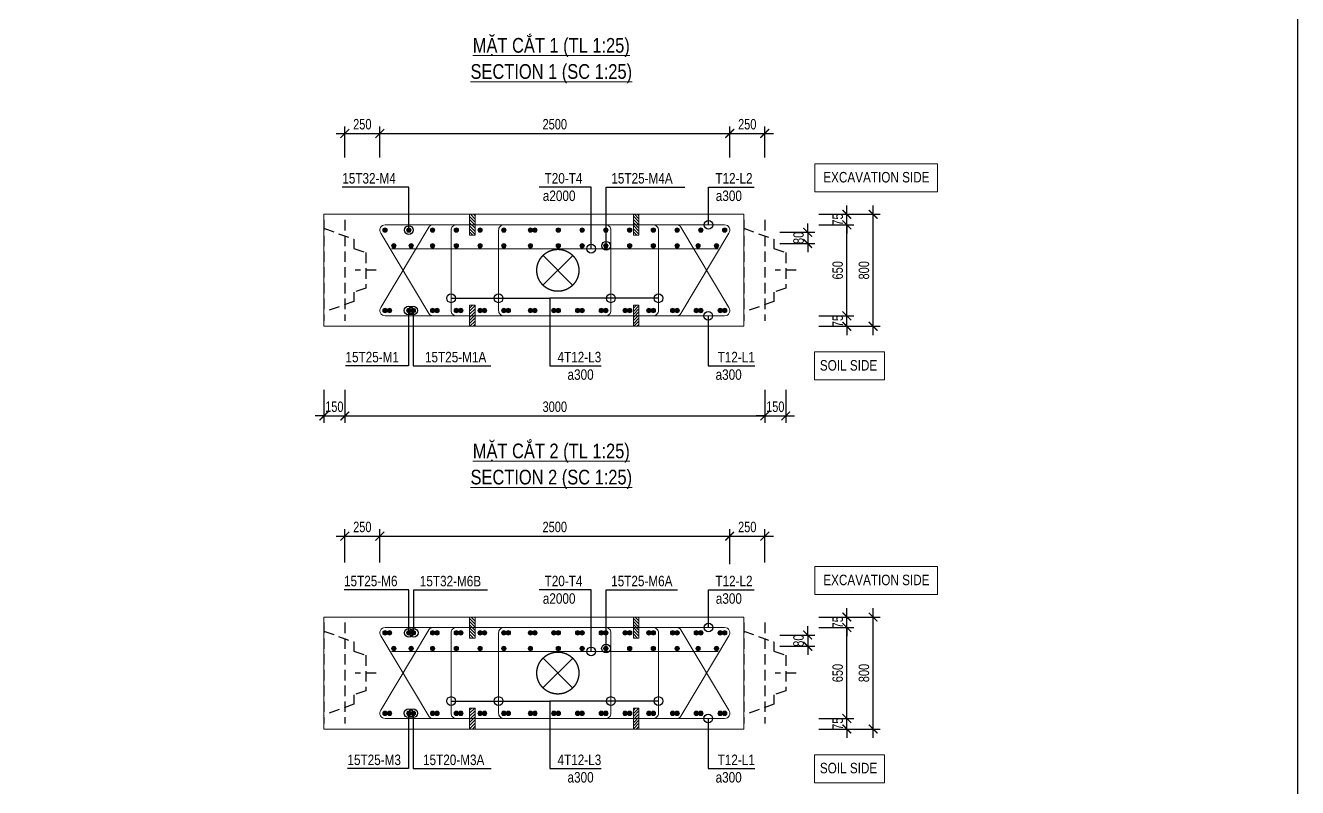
# Model space of a CAD drawing. Header units: millimetres. Extents: x 2746337 to 7547699, y -363432 to 15720.
# Drawn here: x 3111002 to 3147351, y -27872 to -6091 of the extents above; entities that cross this region are included whole.
import ezdxf
from ezdxf.enums import TextEntityAlignment as Align

# ---------------------------------------------------------------- set-up
doc = ezdxf.new("R2010")
doc.units = ezdxf.units.MM
doc.header["$LTSCALE"] = 1200
doc.header["$PDMODE"] = 3
doc.linetypes.add('CENTER', pattern=[2, 1.25, -0.25, 0.25, -0.25])
doc.linetypes.add('HIDDEN', pattern=[0.375, 0.25, -0.125])
for name, color, linetype, lineweight in [('5', 5, 'Continuous', 13), ('BOUND', 3, 'Continuous', 20), ('CWS', 8, 'HIDDEN', 9), ('ENOTE', 2, 'Continuous', 15), ('GRID', 74, 'CENTER', 15), ('K-THUOC', 1, 'Continuous', 18), ('LEADER', 8, 'Continuous', 9), ('MCT', 6, 'Continuous', 20), ('TEXTEN', 3, 'Continuous', 13), ('TEXTMA', 2, 'Continuous', 13), ('TEXTVN', 2, 'Continuous', 20), ('TIE', 4, 'Continuous', 13)]:
    doc.layers.add(name, color=color, linetype=linetype, lineweight=lineweight)
doc.layers.add('CDC.04.HIDDEN', color=8, linetype='HIDDEN')
doc.layers.add('MIE', color=5, linetype='HIDDEN')
doc.styles.add('DB_Arial', font='arial.ttf', dxfattribs={"width": 0.8})
doc.styles.add('SMTEXT', font='arial.ttf', dxfattribs={"width": 0.75})
doc.dimstyles.new('BSV25', dxfattribs={"dimtxt": 300, "dimasz": 250, "dimexe": 200, "dimexo": 0, "dimgap": 108, "dimtad": 1, "dimdec": 0, "dimlfac": 0.25, "dimdsep": 46, "dimtxsty": 'SMTEXT', "dimblk": 'ARCHTICK', "dimcen": 100, "dimdle": 250, "dimclrd": 256, "dimclre": 256, "dimclrt": 2, "dimadec": 0, "dimazin": 0, "dimtfac": 1, "dimtdec": 0, "dimtix": 1, "dimtmove": 2, "dimatfit": 3, "dimfxl": 800, "dimfxlon": 1, "dimtolj": 1, "dimtzin": 0, "dimarcsym": 0})

# ---------------------------------------------------------------- blocks, each defined once
blk = doc.blocks.new('cws800')
at = {"layer": 'CDC.04.HIDDEN'}
for p, q in [((-600, 1440), (-600, -1440)), ((0, 1440), (0, -1440))]:
    blk.add_line(p, q, dxfattribs=at)
for points in [[(0, 1200), (-860, 888), (-860, 627), (-1200, 507), (-1200, -507), (-860, -627), (-860, -888), (0, -1200)], [(-1500, 0), (-900, 0)]]:
    blk.add_lwpolyline(points, dxfattribs=at)
blk = doc.blocks.new('_ArchTick')
at = {"color": 0, "linetype": 'ByBlock', "const_width": 0.15}
blk.add_lwpolyline([(-0.5, -0.5), (0.5, 0.5)], dxfattribs=at)
blk = doc.blocks.new('*D464')
at = {"layer": 'Defpoints', "color": 0, "transparency": 16777216}
for p in [(3119528, -16501), (3120128, -16501), (3120128, -17251)]:
    blk.add_point(p, dxfattribs=at)
at = {"layer": 'K-THUOC', "lineweight": -2, "transparency": 16777216}
for p, q in [((3119528, -16501), (3119528, -17451)), ((3120128, -16501), (3120128, -17451)), ((3119528, -17251), (3119278, -17251)), ((3119528, -17251), (3120128, -17251)), ((3120128, -17251), (3120378, -17251))]:
    blk.add_line(p, q, dxfattribs=at)
at = {"layer": 'K-THUOC', "lineweight": -2, "transparency": 16777216, "xscale": 250, "yscale": 250, "zscale": 250}
blk.add_blockref('_ArchTick', (3119528, -17251), dxfattribs=at)
at = {"layer": 'K-THUOC', "lineweight": -2, "transparency": 16777216, "xscale": 250, "yscale": 250, "zscale": 250, "rotation": 180}
blk.add_blockref('_ArchTick', (3120128, -17251), dxfattribs=at)
at = {"layer": 'K-THUOC', "color": 2, "transparency": 16777216, "insert": (3119828, -16990), "char_height": 300, "attachment_point": 5, "style": 'SMTEXT'}
blk.add_mtext('\\A1;150', dxfattribs=at)
blk = doc.blocks.new('*D465')
at = {"layer": 'Defpoints', "color": 0, "transparency": 16777216}
for p in [(3132128, -16501), (3132728, -16501), (3132728, -17251)]:
    blk.add_point(p, dxfattribs=at)
at = {"layer": 'K-THUOC', "lineweight": -2, "transparency": 16777216}
for p, q in [((3132128, -16501), (3132128, -17451)), ((3132728, -16501), (3132728, -17451)), ((3132128, -17251), (3131878, -17251)), ((3132128, -17251), (3132728, -17251)), ((3132728, -17251), (3132978, -17251))]:
    blk.add_line(p, q, dxfattribs=at)
at = {"layer": 'K-THUOC', "lineweight": -2, "transparency": 16777216, "xscale": 250, "yscale": 250, "zscale": 250}
blk.add_blockref('_ArchTick', (3132128, -17251), dxfattribs=at)
at = {"layer": 'K-THUOC', "lineweight": -2, "transparency": 16777216, "xscale": 250, "yscale": 250, "zscale": 250, "rotation": 180}
blk.add_blockref('_ArchTick', (3132728, -17251), dxfattribs=at)
at = {"layer": 'K-THUOC', "color": 2, "transparency": 16777216, "insert": (3132428, -16990), "char_height": 300, "attachment_point": 5, "style": 'SMTEXT'}
blk.add_mtext('\\A1;150', dxfattribs=at)
blk = doc.blocks.new('*D466')
at = {"layer": 'Defpoints', "color": 0, "transparency": 16777216}
for p in [(3121128, -9178), (3120128, -9869), (3121128, -9869)]:
    blk.add_point(p, dxfattribs=at)
at = {"layer": 'K-THUOC', "lineweight": -2, "transparency": 16777216}
for p, q in [((3120128, -9869), (3120128, -8978)), ((3121128, -9869), (3121128, -8978)), ((3119878, -9178), (3121378, -9178))]:
    blk.add_line(p, q, dxfattribs=at)
at = {"layer": 'K-THUOC', "lineweight": -2, "transparency": 16777216, "xscale": 250, "yscale": 250, "zscale": 250, "rotation": 180}
blk.add_blockref('_ArchTick', (3120128, -9178), dxfattribs=at)
at = {"layer": 'K-THUOC', "lineweight": -2, "transparency": 16777216, "xscale": 250, "yscale": 250, "zscale": 250}
blk.add_blockref('_ArchTick', (3121128, -9178), dxfattribs=at)
at = {"layer": 'K-THUOC', "color": 2, "transparency": 16777216, "insert": (3120628, -8916), "char_height": 300, "attachment_point": 5, "style": 'SMTEXT'}
blk.add_mtext('\\A1;250', dxfattribs=at)
blk = doc.blocks.new('*D467')
at = {"layer": 'Defpoints', "color": 0, "transparency": 16777216}
for p in [(3131126, -9178), (3121128, -9869), (3131126, -9869)]:
    blk.add_point(p, dxfattribs=at)
at = {"layer": 'K-THUOC', "lineweight": -2, "transparency": 16777216}
for p, q in [((3121128, -9869), (3121128, -8978)), ((3131126, -9869), (3131126, -8978)), ((3120878, -9178), (3131376, -9178))]:
    blk.add_line(p, q, dxfattribs=at)
at = {"layer": 'K-THUOC', "lineweight": -2, "transparency": 16777216, "xscale": 250, "yscale": 250, "zscale": 250, "rotation": 180}
blk.add_blockref('_ArchTick', (3121128, -9178), dxfattribs=at)
at = {"layer": 'K-THUOC', "lineweight": -2, "transparency": 16777216, "xscale": 250, "yscale": 250, "zscale": 250}
blk.add_blockref('_ArchTick', (3131126, -9178), dxfattribs=at)
at = {"layer": 'K-THUOC', "color": 2, "transparency": 16777216, "insert": (3126127, -8916), "char_height": 300, "attachment_point": 5, "style": 'SMTEXT'}
blk.add_mtext('\\A1;2500', dxfattribs=at)
blk = doc.blocks.new('*D468')
at = {"layer": 'Defpoints', "color": 0, "transparency": 16777216}
for p in [(3120128, -16501), (3132128, -16501), (3132128, -17251)]:
    blk.add_point(p, dxfattribs=at)
at = {"layer": 'K-THUOC', "lineweight": -2, "transparency": 16777216}
for p, q in [((3120128, -16501), (3120128, -17451)), ((3132128, -16501), (3132128, -17451)), ((3119878, -17251), (3132378, -17251))]:
    blk.add_line(p, q, dxfattribs=at)
at = {"layer": 'K-THUOC', "lineweight": -2, "transparency": 16777216, "xscale": 250, "yscale": 250, "zscale": 250, "rotation": 180}
blk.add_blockref('_ArchTick', (3120128, -17251), dxfattribs=at)
at = {"layer": 'K-THUOC', "lineweight": -2, "transparency": 16777216, "xscale": 250, "yscale": 250, "zscale": 250}
blk.add_blockref('_ArchTick', (3132128, -17251), dxfattribs=at)
at = {"layer": 'K-THUOC', "color": 2, "transparency": 16777216, "insert": (3126128, -16990), "char_height": 300, "attachment_point": 5, "style": 'SMTEXT'}
blk.add_mtext('\\A1;3000', dxfattribs=at)
blk = doc.blocks.new('*D469')
at = {"layer": 'Defpoints', "color": 0, "transparency": 16777216}
for p in [(3132128, -9178), (3131126, -9869), (3132128, -9869)]:
    blk.add_point(p, dxfattribs=at)
at = {"layer": 'K-THUOC', "lineweight": -2, "transparency": 16777216}
for p, q in [((3131126, -9869), (3131126, -8978)), ((3132128, -9869), (3132128, -8978)), ((3130876, -9178), (3132378, -9178))]:
    blk.add_line(p, q, dxfattribs=at)
at = {"layer": 'K-THUOC', "lineweight": -2, "transparency": 16777216, "xscale": 250, "yscale": 250, "zscale": 250, "rotation": 180}
blk.add_blockref('_ArchTick', (3131126, -9178), dxfattribs=at)
at = {"layer": 'K-THUOC', "lineweight": -2, "transparency": 16777216, "xscale": 250, "yscale": 250, "zscale": 250}
blk.add_blockref('_ArchTick', (3132128, -9178), dxfattribs=at)
at = {"layer": 'K-THUOC', "color": 2, "transparency": 16777216, "insert": (3131627, -8916), "char_height": 300, "attachment_point": 5, "style": 'SMTEXT'}
blk.add_mtext('\\A1;250', dxfattribs=at)
blk = doc.blocks.new('mct1')
at = {"lineweight": 9}
h = blk.add_hatch(color=256, dxfattribs=at)
h.dxf.hatch_style = 1
h.paths.add_polyline_path([(-16, 0, 1), (16, 0, 1)])
blk.add_circle((0, 0), 16, dxfattribs=at)
blk = doc.blocks.new('*D470')
at = {"layer": 'Defpoints', "color": 0, "transparency": 16777216}
for p in [(3133723, -22999), (3135223, -22999), (3133723, -26199)]:
    blk.add_point(p, dxfattribs=at)
at = {"layer": 'K-THUOC', "lineweight": -2, "transparency": 16777216}
for p, q in [((3135223, -26449), (3135223, -22749)), ((3134423, -22999), (3135423, -22999)), ((3134423, -26199), (3135423, -26199))]:
    blk.add_line(p, q, dxfattribs=at)
at = {"layer": 'K-THUOC', "lineweight": -2, "transparency": 16777216, "xscale": 250, "yscale": 250, "zscale": 250}
for p, rotation in [((3135223, -22999), 90), ((3135223, -26199), 270)]:
    blk.add_blockref('_ArchTick', p, dxfattribs=dict(at, rotation=rotation))
at = {"layer": 'K-THUOC', "color": 2, "transparency": 16777216, "insert": (3134962, -24599), "char_height": 300, "attachment_point": 5, "rotation": 90, "style": 'SMTEXT'}
blk.add_mtext('\\A1;800', dxfattribs=at)
blk = doc.blocks.new('*D471')
at = {"layer": 'Defpoints', "color": 0, "transparency": 16777216}
for p in [(3133723, -25899), (3134473, -25899), (3133365, -26199)]:
    blk.add_point(p, dxfattribs=at)
at = {"layer": 'K-THUOC', "lineweight": -2, "transparency": 16777216}
for p, q in [((3134473, -25899), (3134473, -25649)), ((3133723, -25899), (3134673, -25899)), ((3134473, -26199), (3134473, -25899)), ((3133673, -26199), (3134673, -26199)), ((3134473, -26199), (3134473, -26449))]:
    blk.add_line(p, q, dxfattribs=at)
at = {"layer": 'K-THUOC', "lineweight": -2, "transparency": 16777216, "xscale": 250, "yscale": 250, "zscale": 250}
for p, rotation in [((3134473, -25899), 270), ((3134473, -26199), 90)]:
    blk.add_blockref('_ArchTick', p, dxfattribs=dict(at, rotation=rotation))
at = {"layer": 'K-THUOC', "color": 2, "transparency": 16777216, "insert": (3134212, -26049), "char_height": 300, "attachment_point": 5, "rotation": 90, "style": 'SMTEXT'}
blk.add_mtext('\\A1;75', dxfattribs=at)
blk = doc.blocks.new('*D472')
at = {"layer": 'Defpoints', "color": 0, "transparency": 16777216}
for p in [(3133365, -23299), (3134473, -23299), (3133365, -25899)]:
    blk.add_point(p, dxfattribs=at)
at = {"layer": 'K-THUOC', "lineweight": -2, "transparency": 16777216}
for p, q in [((3134473, -26149), (3134473, -23049)), ((3133673, -23299), (3134673, -23299)), ((3133673, -25899), (3134673, -25899))]:
    blk.add_line(p, q, dxfattribs=at)
at = {"layer": 'K-THUOC', "lineweight": -2, "transparency": 16777216, "xscale": 250, "yscale": 250, "zscale": 250}
for p, rotation in [((3134473, -23299), 90), ((3134473, -25899), 270)]:
    blk.add_blockref('_ArchTick', p, dxfattribs=dict(at, rotation=rotation))
at = {"layer": 'K-THUOC', "color": 2, "transparency": 16777216, "insert": (3134212, -24599), "char_height": 300, "attachment_point": 5, "rotation": 90, "style": 'SMTEXT'}
blk.add_mtext('\\A1;650', dxfattribs=at)
blk = doc.blocks.new('*D473')
at = {"layer": 'Defpoints', "color": 0, "transparency": 16777216}
for p in [(3133365, -22999), (3134473, -22999), (3133365, -23299)]:
    blk.add_point(p, dxfattribs=at)
at = {"layer": 'K-THUOC', "lineweight": -2, "transparency": 16777216}
for p, q in [((3134473, -22999), (3134473, -22749)), ((3133673, -22999), (3134673, -22999)), ((3134473, -23299), (3134473, -22999)), ((3133673, -23299), (3134673, -23299)), ((3134473, -23299), (3134473, -23549))]:
    blk.add_line(p, q, dxfattribs=at)
at = {"layer": 'K-THUOC', "lineweight": -2, "transparency": 16777216, "xscale": 250, "yscale": 250, "zscale": 250}
for p, rotation in [((3134473, -22999), 270), ((3134473, -23299), 90)]:
    blk.add_blockref('_ArchTick', p, dxfattribs=dict(at, rotation=rotation))
at = {"layer": 'K-THUOC', "color": 2, "transparency": 16777216, "insert": (3134212, -23149), "char_height": 300, "attachment_point": 5, "rotation": 90, "style": 'SMTEXT'}
blk.add_mtext('\\A1;75', dxfattribs=at)
blk = doc.blocks.new('*D476')
at = {"layer": 'Defpoints', "color": 0, "transparency": 16777216}
for p in [(3121128, -20688), (3120128, -21438), (3121128, -21438)]:
    blk.add_point(p, dxfattribs=at)
at = {"layer": 'K-THUOC', "lineweight": -2, "transparency": 16777216}
for p, q in [((3119878, -20688), (3121378, -20688)), ((3120128, -21438), (3120128, -20488)), ((3121128, -21438), (3121128, -20488))]:
    blk.add_line(p, q, dxfattribs=at)
at = {"layer": 'K-THUOC', "lineweight": -2, "transparency": 16777216, "xscale": 250, "yscale": 250, "zscale": 250, "rotation": 180}
blk.add_blockref('_ArchTick', (3120128, -20688), dxfattribs=at)
at = {"layer": 'K-THUOC', "lineweight": -2, "transparency": 16777216, "xscale": 250, "yscale": 250, "zscale": 250}
blk.add_blockref('_ArchTick', (3121128, -20688), dxfattribs=at)
at = {"layer": 'K-THUOC', "color": 2, "transparency": 16777216, "insert": (3120628, -20426), "char_height": 300, "attachment_point": 5, "style": 'SMTEXT'}
blk.add_mtext('\\A1;250', dxfattribs=at)
blk = doc.blocks.new('*D477')
at = {"layer": 'Defpoints', "color": 0, "transparency": 16777216}
for p in [(3131126, -20688), (3121128, -21438), (3131126, -21801)]:
    blk.add_point(p, dxfattribs=at)
at = {"layer": 'K-THUOC', "lineweight": -2, "transparency": 16777216}
for p, q in [((3120878, -20688), (3131376, -20688)), ((3121128, -21438), (3121128, -20488)), ((3131126, -21488), (3131126, -20488))]:
    blk.add_line(p, q, dxfattribs=at)
at = {"layer": 'K-THUOC', "lineweight": -2, "transparency": 16777216, "xscale": 250, "yscale": 250, "zscale": 250, "rotation": 180}
blk.add_blockref('_ArchTick', (3121128, -20688), dxfattribs=at)
at = {"layer": 'K-THUOC', "lineweight": -2, "transparency": 16777216, "xscale": 250, "yscale": 250, "zscale": 250}
blk.add_blockref('_ArchTick', (3131126, -20688), dxfattribs=at)
at = {"layer": 'K-THUOC', "color": 2, "transparency": 16777216, "insert": (3126127, -20426), "char_height": 300, "attachment_point": 5, "style": 'SMTEXT'}
blk.add_mtext('\\A1;2500', dxfattribs=at)
blk = doc.blocks.new('*D446')
at = {"layer": 'Defpoints', "color": 0, "transparency": 16777216}
for p in [(3132128, -20688), (3131126, -21438), (3132128, -21438)]:
    blk.add_point(p, dxfattribs=at)
at = {"layer": 'K-THUOC', "lineweight": -2, "transparency": 16777216}
for p, q in [((3130876, -20688), (3132378, -20688)), ((3131126, -21438), (3131126, -20488)), ((3132128, -21438), (3132128, -20488))]:
    blk.add_line(p, q, dxfattribs=at)
at = {"layer": 'K-THUOC', "lineweight": -2, "transparency": 16777216, "xscale": 250, "yscale": 250, "zscale": 250, "rotation": 180}
blk.add_blockref('_ArchTick', (3131126, -20688), dxfattribs=at)
at = {"layer": 'K-THUOC', "lineweight": -2, "transparency": 16777216, "xscale": 250, "yscale": 250, "zscale": 250}
blk.add_blockref('_ArchTick', (3132128, -20688), dxfattribs=at)
at = {"layer": 'K-THUOC', "color": 2, "transparency": 16777216, "insert": (3131627, -20426), "char_height": 300, "attachment_point": 5, "style": 'SMTEXT'}
blk.add_mtext('\\A1;250', dxfattribs=at)
blk = doc.blocks.new('sp')
at = {"layer": '5', "lineweight": 20}
h = blk.add_hatch(dxfattribs=at)
h.set_pattern_fill('ANSI31', color=256, scale=500)
h.set_pattern_definition([(45, (0, 0), (-44.194, 44.194), [])])
h.paths.add_polyline_path([(80, 300), (-80, 300), (-80, -300), (80, -300)])
blk.add_lwpolyline([(-80, -300), (80, -300), (80, 300), (-80, 300)], close=True, dxfattribs=at)
blk = doc.blocks.new('*D457')
at = {"layer": 'Defpoints', "color": 0, "transparency": 16777216}
for p in [(3132388, -23513), (3132388, -23833), (3133354, -23833)]:
    blk.add_point(p, dxfattribs=at)
at = {"layer": 'K-THUOC', "lineweight": -2, "transparency": 16777216}
for p, q in [((3133354, -23513), (3133354, -23263)), ((3132554, -23513), (3133554, -23513)), ((3133354, -23513), (3133354, -23833)), ((3132554, -23833), (3133554, -23833)), ((3133354, -23833), (3133354, -24083))]:
    blk.add_line(p, q, dxfattribs=at)
at = {"layer": 'K-THUOC', "lineweight": -2, "transparency": 16777216, "xscale": 250, "yscale": 250, "zscale": 250}
for p, rotation in [((3133354, -23513), 270), ((3133354, -23833), 90)]:
    blk.add_blockref('_ArchTick', p, dxfattribs=dict(at, rotation=rotation))
at = {"layer": 'K-THUOC', "color": 2, "transparency": 16777216, "insert": (3133093, -23673), "char_height": 300, "attachment_point": 5, "rotation": 90, "style": 'SMTEXT'}
blk.add_mtext('\\A1;80', dxfattribs=at)
blk = doc.blocks.new('tremie')
at = {"layer": 'MIE', "color": 74, "ltscale": 1000}
for p, q in [((424, -424), (-424, 424)), ((424, 424), (-424, -424))]:
    blk.add_line(p, q, dxfattribs=at)
at = {"layer": 'MIE', "ltscale": 500}
blk.add_circle((0, 0), 600, dxfattribs=at)
blk = doc.blocks.new('*D479')
at = {"layer": 'Defpoints', "color": 0, "transparency": 16777216}
for p in [(3133723, -11489), (3135223, -11489), (3133723, -14689)]:
    blk.add_point(p, dxfattribs=at)
at = {"layer": 'K-THUOC', "lineweight": -2, "transparency": 16777216}
for p, q in [((3135223, -14939), (3135223, -11239)), ((3134423, -11489), (3135423, -11489)), ((3134423, -14689), (3135423, -14689))]:
    blk.add_line(p, q, dxfattribs=at)
at = {"layer": 'K-THUOC', "lineweight": -2, "transparency": 16777216, "xscale": 250, "yscale": 250, "zscale": 250}
for p, rotation in [((3135223, -11489), 90), ((3135223, -14689), 270)]:
    blk.add_blockref('_ArchTick', p, dxfattribs=dict(at, rotation=rotation))
at = {"layer": 'K-THUOC', "color": 2, "transparency": 16777216, "insert": (3134962, -13089), "char_height": 300, "attachment_point": 5, "rotation": 90, "style": 'SMTEXT'}
blk.add_mtext('\\A1;800', dxfattribs=at)
blk = doc.blocks.new('*D480')
at = {"layer": 'Defpoints', "color": 0, "transparency": 16777216}
for p in [(3133723, -14389), (3134473, -14389), (3133365, -14689)]:
    blk.add_point(p, dxfattribs=at)
at = {"layer": 'K-THUOC', "lineweight": -2, "transparency": 16777216}
for p, q in [((3134473, -14389), (3134473, -14139)), ((3133723, -14389), (3134673, -14389)), ((3134473, -14689), (3134473, -14389)), ((3133673, -14689), (3134673, -14689)), ((3134473, -14689), (3134473, -14939))]:
    blk.add_line(p, q, dxfattribs=at)
at = {"layer": 'K-THUOC', "lineweight": -2, "transparency": 16777216, "xscale": 250, "yscale": 250, "zscale": 250}
for p, rotation in [((3134473, -14389), 270), ((3134473, -14689), 90)]:
    blk.add_blockref('_ArchTick', p, dxfattribs=dict(at, rotation=rotation))
at = {"layer": 'K-THUOC', "color": 2, "transparency": 16777216, "insert": (3134212, -14539), "char_height": 300, "attachment_point": 5, "rotation": 90, "style": 'SMTEXT'}
blk.add_mtext('\\A1;75', dxfattribs=at)
blk = doc.blocks.new('*D481')
at = {"layer": 'Defpoints', "color": 0, "transparency": 16777216}
for p in [(3133365, -11789), (3134473, -11789), (3133365, -14389)]:
    blk.add_point(p, dxfattribs=at)
at = {"layer": 'K-THUOC', "lineweight": -2, "transparency": 16777216}
for p, q in [((3134473, -14639), (3134473, -11539)), ((3133673, -11789), (3134673, -11789)), ((3133673, -14389), (3134673, -14389))]:
    blk.add_line(p, q, dxfattribs=at)
at = {"layer": 'K-THUOC', "lineweight": -2, "transparency": 16777216, "xscale": 250, "yscale": 250, "zscale": 250}
for p, rotation in [((3134473, -11789), 90), ((3134473, -14389), 270)]:
    blk.add_blockref('_ArchTick', p, dxfattribs=dict(at, rotation=rotation))
at = {"layer": 'K-THUOC', "color": 2, "transparency": 16777216, "insert": (3134212, -13089), "char_height": 300, "attachment_point": 5, "rotation": 90, "style": 'SMTEXT'}
blk.add_mtext('\\A1;650', dxfattribs=at)
blk = doc.blocks.new('*D482')
at = {"layer": 'Defpoints', "color": 0, "transparency": 16777216}
for p in [(3133365, -11489), (3134473, -11489), (3133365, -11789)]:
    blk.add_point(p, dxfattribs=at)
at = {"layer": 'K-THUOC', "lineweight": -2, "transparency": 16777216}
for p, q in [((3134473, -11489), (3134473, -11239)), ((3133673, -11489), (3134673, -11489)), ((3134473, -11789), (3134473, -11489)), ((3133673, -11789), (3134673, -11789)), ((3134473, -11789), (3134473, -12039))]:
    blk.add_line(p, q, dxfattribs=at)
at = {"layer": 'K-THUOC', "lineweight": -2, "transparency": 16777216, "xscale": 250, "yscale": 250, "zscale": 250}
for p, rotation in [((3134473, -11489), 270), ((3134473, -11789), 90)]:
    blk.add_blockref('_ArchTick', p, dxfattribs=dict(at, rotation=rotation))
at = {"layer": 'K-THUOC', "color": 2, "transparency": 16777216, "insert": (3134212, -11639), "char_height": 300, "attachment_point": 5, "rotation": 90, "style": 'SMTEXT'}
blk.add_mtext('\\A1;75', dxfattribs=at)
blk = doc.blocks.new('*D483')
at = {"layer": 'Defpoints', "color": 0, "transparency": 16777216}
for p in [(3132388, -12003), (3132388, -12323), (3133354, -12323)]:
    blk.add_point(p, dxfattribs=at)
at = {"layer": 'K-THUOC', "lineweight": -2, "transparency": 16777216}
for p, q in [((3133354, -12003), (3133354, -11753)), ((3132554, -12003), (3133554, -12003)), ((3132554, -12323), (3133554, -12323)), ((3133354, -12003), (3133354, -12323)), ((3133354, -12323), (3133354, -12573))]:
    blk.add_line(p, q, dxfattribs=at)
at = {"layer": 'K-THUOC', "lineweight": -2, "transparency": 16777216, "xscale": 250, "yscale": 250, "zscale": 250}
for p, rotation in [((3133354, -12003), 270), ((3133354, -12323), 90)]:
    blk.add_blockref('_ArchTick', p, dxfattribs=dict(at, rotation=rotation))
at = {"layer": 'K-THUOC', "color": 2, "transparency": 16777216, "insert": (3133093, -12163), "char_height": 300, "attachment_point": 5, "rotation": 90, "style": 'SMTEXT'}
blk.add_mtext('\\A1;80', dxfattribs=at)

msp = doc.modelspace()

# ---------------------------------------------------------------- linework, layer by layer
msp.add_lwpolyline([(3053834.1, 9128.3), (3147351.4, 9128.3), (3147351.4, -68024), (3053834.1, -68024)], close=True)
at = {"layer": 'BOUND'}
for points in [[(3119527.6, -14689.3), (3131527.6, -14689.3), (3131527.6, -11489.3), (3119527.6, -11489.3)], [(3119527.6, -26199.4), (3131527.6, -26199.4), (3131527.6, -22999.4), (3119527.6, -22999.4)]]:
    msp.add_lwpolyline(points, close=True, dxfattribs=at)
at = {"layer": 'ENOTE'}
for points in [[(3133559.7, -10046.7), (3137059.7, -10046.7), (3137059.7, -10846.7), (3133559.7, -10846.7)], [(3133549, -15423.3), (3135549, -15423.3), (3135549, -16223.3), (3133549, -16223.3)], [(3133559.7, -21556.8), (3137059.7, -21556.8), (3137059.7, -22356.8), (3133559.7, -22356.8)], [(3133549, -26933.4), (3135549, -26933.4), (3135549, -27733.4), (3133549, -27733.4)]]:
    msp.add_lwpolyline(points, close=True, dxfattribs=at)
at = {"layer": 'TIE'}
for p, q in [((3121462.5, -12471.2), (3130794.5, -12471.2)), ((3121462.5, -23981.3), (3130794.5, -23981.3))]:
    msp.add_line(p, q, dxfattribs=at)
at = {"layer": 'TIE', "lineweight": 20}
for points in [[(3122649.4, -11789.3, 0.244599), (3122526.6, -11853.2), (3121154.8, -14153.2, 0.6069433), (3121277.6, -14389.3), (3130980.2, -14389.3, 0.6069433), (3131103, -14153.2), (3129731.3, -11853.2, 0.244599), (3129608.4, -11789.3)], [(3129608.4, -14389.3, 0.244599), (3129731.3, -14325.4), (3131103, -12025.4, 0.6069433), (3130980.2, -11789.3), (3121277.6, -11789.3, 0.6069433), (3121154.8, -12025.4), (3122526.6, -14325.4, 0.244599), (3122649.4, -14389.3)], [(3122649.4, -23299.4, 0.244599), (3122526.6, -23363.3), (3121154.8, -25663.3, 0.6069433), (3121277.6, -25899.4), (3130980.2, -25899.4, 0.6069433), (3131103, -25663.3), (3129731.3, -23363.3, 0.244599), (3129608.4, -23299.4)], [(3129608.4, -25899.4, 0.244599), (3129731.3, -25835.4), (3131103, -23535.4, 0.6069433), (3130980.2, -23299.4), (3121277.6, -23299.4, 0.6069433), (3121154.8, -23535.4), (3122526.6, -25835.4, 0.244599), (3122649.4, -25899.4)]]:
    msp.add_lwpolyline(points, format="xyb", dxfattribs=at)
at = {"layer": 'TIE'}
for points in [[(3123763.9, -14389.3), (3123313.9, -14389.3, -0.4142136), (3123163.9, -14239.3), (3123163.9, -11939.3, -0.4142136), (3123313.9, -11789.3), (3123763.9, -11789.3)], [(3124671.4, -14389.3, -0.4142136), (3124521.4, -14239.3), (3124521.4, -11939.3, -0.4142136), (3124671.4, -11789.3)], [(3127132.4, -14389.3), (3127582.4, -14389.3, 0.4142136), (3127732.4, -14239.3), (3127732.4, -11939.3, 0.4142136), (3127582.4, -11789.3), (3127132.4, -11789.3)], [(3128489.9, -14389.3), (3128939.9, -14389.3, 0.4142136), (3129089.9, -14239.3), (3129089.9, -11939.3, 0.4142136), (3128939.9, -11789.3), (3128489.9, -11789.3)], [(3123763.9, -25899.4), (3123313.9, -25899.4, -0.4142136), (3123163.9, -25749.4), (3123163.9, -23449.4, -0.4142136), (3123313.9, -23299.4), (3123763.9, -23299.4)], [(3125321.4, -25899.4), (3124671.4, -25899.4, -0.4142136), (3124521.4, -25749.4), (3124521.4, -23449.4, -0.4142136), (3124671.4, -23299.4), (3125321.4, -23299.4)], [(3127582.4, -25899.4, 0.4142136), (3127732.4, -25749.4), (3127732.4, -23449.4, 0.4142136), (3127582.4, -23299.4)], [(3128489.9, -25899.4), (3128939.9, -25899.4, 0.4142136), (3129089.9, -25749.4), (3129089.9, -23449.4, 0.4142136), (3128939.9, -23299.4), (3128489.9, -23299.4)]]:
    msp.add_lwpolyline(points, format="xyb", dxfattribs=at)

# ---------------------------------------------------------------- block references
at = {"layer": 'CWS', "xscale": -1}
for p in [(3119527.6, -13089.3), (3131527.6, -13089.3), (3119527.6, -24599.4), (3131527.6, -24599.4)]:
    msp.add_blockref('cws800', p, dxfattribs=at)
at = {"layer": 'ENOTE', "xscale": -1}
for p in [(3123773.5, -11789.3), (3128452, -11789.3), (3123773.5, -23299.4), (3128452, -23299.4)]:
    msp.add_blockref('sp', p, dxfattribs=at)
at = {"layer": 'ENOTE', "rotation": 180}
for p in [(3123773.5, -14389.3), (3128452, -14389.3), (3123773.5, -25899.4), (3128452, -25899.4)]:
    msp.add_blockref('sp', p, dxfattribs=at)
at = {"layer": 'GRID', "rotation": 269.672406155841}
for p in [(3126215, -13089.3), (3126215, -24599.4)]:
    msp.add_blockref('tremie', p, dxfattribs=at)
at = {"layer": 'MCT', "xscale": -4, "yscale": 4, "zscale": 4, "rotation": 180}
for p in [(3121277.6, -11939.3), (3121956.4, -11939.3), (3122635.2, -11939.3), (3123313.9, -11939.3), (3123992.7, -11939.3), (3124671.4, -11939.3), (3125431.1, -11939.3), (3125559.1, -11939.3), (3126228.9, -11939.3), (3126907.7, -11939.3), (3127586.4, -11939.3), (3128265.2, -11939.3), (3128943.9, -11939.3), (3129622.7, -11939.3), (3130301.4, -11939.3), (3130980.2, -11939.3), (3121528.6, -12387.3), (3122024.6, -12387.3), (3122635.2, -12387.3), (3123313.9, -12387.3), (3123992.7, -12387.3), (3124671.4, -12387.3), (3125431.1, -12387.3), (3126228.9, -12387.3), (3126907.7, -12387.3), (3127586.4, -12387.3), (3128265.2, -12387.3), (3128943.9, -12387.3), (3129622.7, -12387.3), (3130221.6, -12387.3), (3130748, -12387.3), (3121956.4, -14239.3), (3122084.4, -14239.3), (3122635.2, -14239.3), (3122763.2, -14239.3), (3123313.9, -14239.3), (3123441.9, -14239.3), (3123992.7, -14239.3), (3124120.7, -14239.3), (3124671.4, -14239.3), (3124799.4, -14239.3), (3125431.1, -14239.3), (3125559.1, -14239.3), (3126100.9, -14239.3), (3126228.9, -14239.3), (3126779.7, -14239.3), (3126907.7, -14239.3), (3127458.4, -14239.3), (3127586.4, -14239.3), (3128137.2, -14239.3), (3128265.2, -14239.3), (3128815.9, -14239.3), (3128943.9, -14239.3), (3129494.7, -14239.3), (3129622.7, -14239.3), (3130173.4, -14239.3), (3130301.4, -14239.3), (3121277.6, -23449.4), (3121405.6, -23451.5), (3121956.4, -23449.4), (3122084.4, -23449.4), (3122635.2, -23449.4), (3122763.2, -23449.4), (3123313.9, -23449.4), (3123441.9, -23449.4), (3123992.7, -23449.4), (3124120.7, -23449.4), (3124671.4, -23449.4), (3124799.4, -23449.4), (3125431.1, -23449.4), (3125559.1, -23449.4), (3126100.9, -23449.4), (3126228.9, -23449.4), (3126779.7, -23449.4), (3126907.7, -23449.4), (3127458.4, -23449.4), (3127586.4, -23449.4), (3128137.2, -23449.4), (3128265.2, -23449.4), (3128815.9, -23449.4), (3128943.9, -23449.4), (3129494.7, -23449.4), (3129622.7, -23449.4), (3130173.4, -23449.4), (3130301.4, -23449.4), (3130852.2, -23449.4), (3130980.2, -23449.4), (3121528.6, -23897.4), (3122024.6, -23897.4), (3122635.2, -23897.4), (3123313.9, -23897.4), (3123992.7, -23897.4), (3124671.4, -23897.4), (3125431.1, -23897.4), (3126228.9, -23897.4), (3126907.7, -23897.4), (3127586.4, -23897.4), (3128265.2, -23897.4), (3128943.9, -23897.4), (3129622.7, -23897.4), (3130221.6, -23897.4), (3130748, -23897.4), (3121956.4, -25749.4), (3122084.4, -25749.4), (3122635.2, -25749.4), (3122763.2, -25749.4), (3123313.9, -25749.4), (3123441.9, -25749.4), (3123992.7, -25749.4), (3124120.7, -25749.4), (3124671.4, -25749.4), (3124799.4, -25749.4), (3125431.1, -25749.4), (3125559.1, -25749.4), (3126100.9, -25749.4), (3126228.9, -25749.4), (3126779.7, -25749.4), (3126907.7, -25749.4), (3127458.4, -25749.4), (3127586.4, -25749.4), (3128137.2, -25749.4), (3128265.2, -25749.4), (3128815.9, -25749.4), (3128943.9, -25749.4), (3129494.7, -25749.4), (3129622.7, -25749.4), (3130173.4, -25749.4), (3130301.4, -25749.4)]:
    msp.add_blockref('mct1', p, dxfattribs=at)
at = {"layer": 'MCT', "xscale": 4, "yscale": 4, "zscale": 4}
for p in [(3121277.6, -14239.3), (3121405.6, -14239.3), (3130852.2, -14239.3), (3130980.2, -14239.3), (3121277.6, -25749.4), (3121405.6, -25749.4), (3130852.2, -25749.4), (3130980.2, -25749.4)]:
    msp.add_blockref('mct1', p, dxfattribs=at)

# ---------------------------------------------------------------- texts
at = {"layer": 'TEXTEN', "style": 'DB_Arial', "width": 0.8}
for s, p in [('T20-T4', (3126916.7, -10609.3)), ('T12-L2', (3131778.6, -10609.3)), ('4T12-L3', (3127454.3, -15719.3)), ('T12-L1', (3131842.7, -15719.3)), ('a300', (3127237.6, -16219.3)), ('T20-T4', (3126916.7, -22119.4)), ('T12-L2', (3131778.6, -22119.4)), ('4T12-L3', (3127454.3, -27229.4)), ('T12-L1', (3131842.7, -27229.4)), ('a300', (3127237.6, -27729.4))]:
    msp.add_text(s, height=300, dxfattribs=at).set_placement(p, align=Align.RIGHT)
for s, p in [('a2000', (3125786.4, -11109.3)), ('a300', (3130728.9, -11109.3)), ('a300', (3130722.7, -16219.3)), ('a2000', (3125786.4, -22619.4)), ('a300', (3130728.9, -22619.4)), ('a300', (3130722.7, -27729.4))]:
    msp.add_text(s, height=300, dxfattribs=at).set_placement(p)
at = {"layer": 'TEXTMA', "style": 'DB_Arial', "width": 0.8}
for s, p in [('15T32-M4', (3120055.6, -10609.3)), ('15T25-M4A', (3127743.6, -10609.3)), ('15T25-M1', (3120147.1, -15719.3)), ('15T25-M1A', (3122418.2, -15719.3)), ('15T25-M6', (3120105, -22119.4)), ('15T32-M6B', (3122271, -22121.5)), ('15T25-M6A', (3127738.8, -22119.4)), ('15T25-M3', (3120203.4, -27229.4)), ('15T20-M3A', (3122363.1, -27229.4))]:
    msp.add_text(s, height=300, dxfattribs=at).set_placement(p)
at = {"layer": 'TEXTVN', "style": 'DB_Arial', "width": 0.8}
for s, p in [('%%UMẶT CẮT 1 (TL 1:25)', (3126027.6, -6659.2)), ('%%USECTION 1 (SC 1:25)', (3126027.6, -7459.2)), ('%%UMẶT CẮT 2 (TL 1:25)', (3126027.6, -18251.1)), ('%%USECTION 2 (SC 1:25)', (3126027.6, -19051.1))]:
    msp.add_text(s, height=420, rotation=360, dxfattribs=at).set_placement(p, align=Align.MIDDLE)
for p in [(3133798.9, -10578.4), (3133798.9, -22088.5)]:
    msp.add_text('EXCAVATION SIDE', height=300, dxfattribs=at).set_placement(p)
for p in [(3135341.2, -15955), (3135341.2, -27465.1)]:
    msp.add_text('SOIL SIDE', height=300, dxfattribs=at).set_placement(p, align=Align.RIGHT)

# ---------------------------------------------------------------- dimensions: what is measured, and where the dimension line sits
at = {"layer": 'K-THUOC'}
for base, p1, p2, picture, middle in [((3121127.6, -9177.6), (3120127.6, -9868.6), (3121127.6, -9868.6), '*D466', (3120627.6, -8916.4)), ((3131126.2, -9177.6), (3121127.6, -9868.6), (3131126.2, -9868.6), '*D467', (3126126.9, -8916.4)), ((3132127.6, -9177.6), (3131126.2, -9868.6), (3132127.6, -9868.6), '*D469', (3131626.9, -8916.4)), ((3120127.6, -17251.1), (3119527.6, -16501.1), (3120127.6, -16501.1), '*D464', (3119827.6, -16990)), ((3132127.6, -17251.1), (3120127.6, -16501.1), (3132127.6, -16501.1), '*D468', (3126127.6, -16989.9)), ((3132727.6, -17251.1), (3132127.6, -16501.1), (3132727.6, -16501.1), '*D465', (3132427.6, -16990)), ((3121127.6, -20687.6), (3120127.6, -21437.6), (3121127.6, -21437.6), '*D476', (3120627.6, -20426.5)), ((3131126.2, -20687.6), (3121127.6, -21437.6), (3131126.2, -21800.6), '*D477', (3126126.9, -20426.5)), ((3132127.6, -20687.6), (3131126.2, -21437.6), (3132127.6, -21437.6), '*D446', (3131626.9, -20426.5))]:
    dim = msp.add_linear_dim(base=base, p1=p1, p2=p2, dimstyle='BSV25', dxfattribs=at)
    dim.commit()
    dim.dimension.update_dxf_attribs({"geometry": picture, "text_midpoint": middle})
for base, p1, p2, picture, middle in [((3134472.9, -11489.3), (3133364.9, -11789.3), (3133364.9, -11489.3), '*D482', (3134212.4, -11639.3)), ((3135222.9, -11489.3), (3133722.9, -14689.3), (3133722.9, -11489.3), '*D479', (3134961.8, -13089.3)), ((3134472.9, -11789.3), (3133364.9, -14389.3), (3133364.9, -11789.3), '*D481', (3134211.8, -13089.3)), ((3133354.1, -12323.3), (3132387.6, -12003.3), (3132387.6, -12323.3), '*D483', (3133092.9, -12163.3)), ((3134472.9, -14389.3), (3133364.9, -14689.3), (3133722.9, -14389.3), '*D480', (3134212.4, -14539.3)), ((3134472.9, -22999.4), (3133364.9, -23299.4), (3133364.9, -22999.4), '*D473', (3134212.4, -23149.4)), ((3135222.9, -22999.4), (3133722.9, -26199.4), (3133722.9, -22999.4), '*D470', (3134961.8, -24599.4)), ((3133354.1, -23833.4), (3132387.6, -23513.4), (3132387.6, -23833.4), '*D457', (3133092.9, -23673.4)), ((3134472.9, -23299.4), (3133364.9, -25899.4), (3133364.9, -23299.4), '*D472', (3134211.8, -24599.4)), ((3134472.9, -25899.4), (3133364.9, -26199.4), (3133722.9, -25899.4), '*D471', (3134212.4, -26049.4))]:
    dim = msp.add_linear_dim(base=base, p1=p1, p2=p2, angle=90, dimstyle='BSV25', dxfattribs=at)
    dim.commit()
    dim.dimension.update_dxf_attribs({"geometry": picture, "text_midpoint": middle})

# ---------------------------------------------------------------- leaders
at = {"layer": 'LEADER'}
for points in [[(3121955.6, -11939.3), (3121955.6, -10709.3), (3120055.6, -10709.3)], [(3127168.1, -12471.2), (3127168.1, -10709.3), (3125683.7, -10709.3)], [(3127596.5, -12387.3), (3127596.5, -10709.3), (3129839.9, -10709.3)], [(3130518.9, -11789.3), (3130518.9, -10709.3), (3131828.3, -10709.3)], [(3123163.9, -13889.3), (3125986, -13889.3), (3125986, -15819.3), (3127454.6, -15819.3)], [(3124521.4, -13889.3), (3125986, -13889.3), (3125986, -15819.3), (3127454.6, -15819.3)], [(3127732.4, -13889.3), (3125986, -13889.3), (3125986, -15819.3), (3127454.6, -15819.3)], [(3129089.9, -13889.3), (3125986, -13889.3), (3125986, -15819.3), (3127454.6, -15819.3)], [(3121951.6, -14239.3), (3121951.6, -15819.3), (3120147.1, -15819.3)], [(3122079.6, -14239.3), (3122079.6, -15819.3), (3124299.9, -15819.3)], [(3130512.7, -14389.3), (3130512.7, -15819.3), (3131842.7, -15819.3)], [(3121955.6, -23449.4), (3121955.6, -22219.4), (3120105, -22219.4)], [(3122100.8, -23451.5), (3122100.8, -22221.5), (3124209, -22221.5)], [(3127168.1, -23981.3), (3127168.1, -22219.4), (3125683.7, -22219.4)], [(3127591.8, -23897.4), (3127591.8, -22219.4), (3129635.1, -22219.4)], [(3130518.9, -23299.4), (3130518.9, -22219.4), (3131828.3, -22219.4)], [(3123163.9, -25399.4), (3125986, -25399.4), (3125986, -27329.4), (3127454.6, -27329.4)], [(3124521.4, -25399.4), (3125986, -25399.4), (3125986, -27329.4), (3127454.6, -27329.4)], [(3127732.4, -25399.4), (3125986, -25399.4), (3125986, -27329.4), (3127454.6, -27329.4)], [(3129089.9, -25399.4), (3125986, -25399.4), (3125986, -27329.4), (3127454.6, -27329.4)], [(3121951.6, -25749.4), (3121951.6, -27329.4), (3120203.4, -27329.4)], [(3122079.6, -25749.4), (3122079.6, -27329.4), (3124306.6, -27329.4)], [(3130512.7, -25899.4), (3130512.7, -27329.4), (3131842.7, -27329.4)]]:
    msp.add_leader(points, dimstyle='BSV25', override={"dimldrblk": 'Origin'}, dxfattribs=at)

doc.saveas('drawing.dxf')
